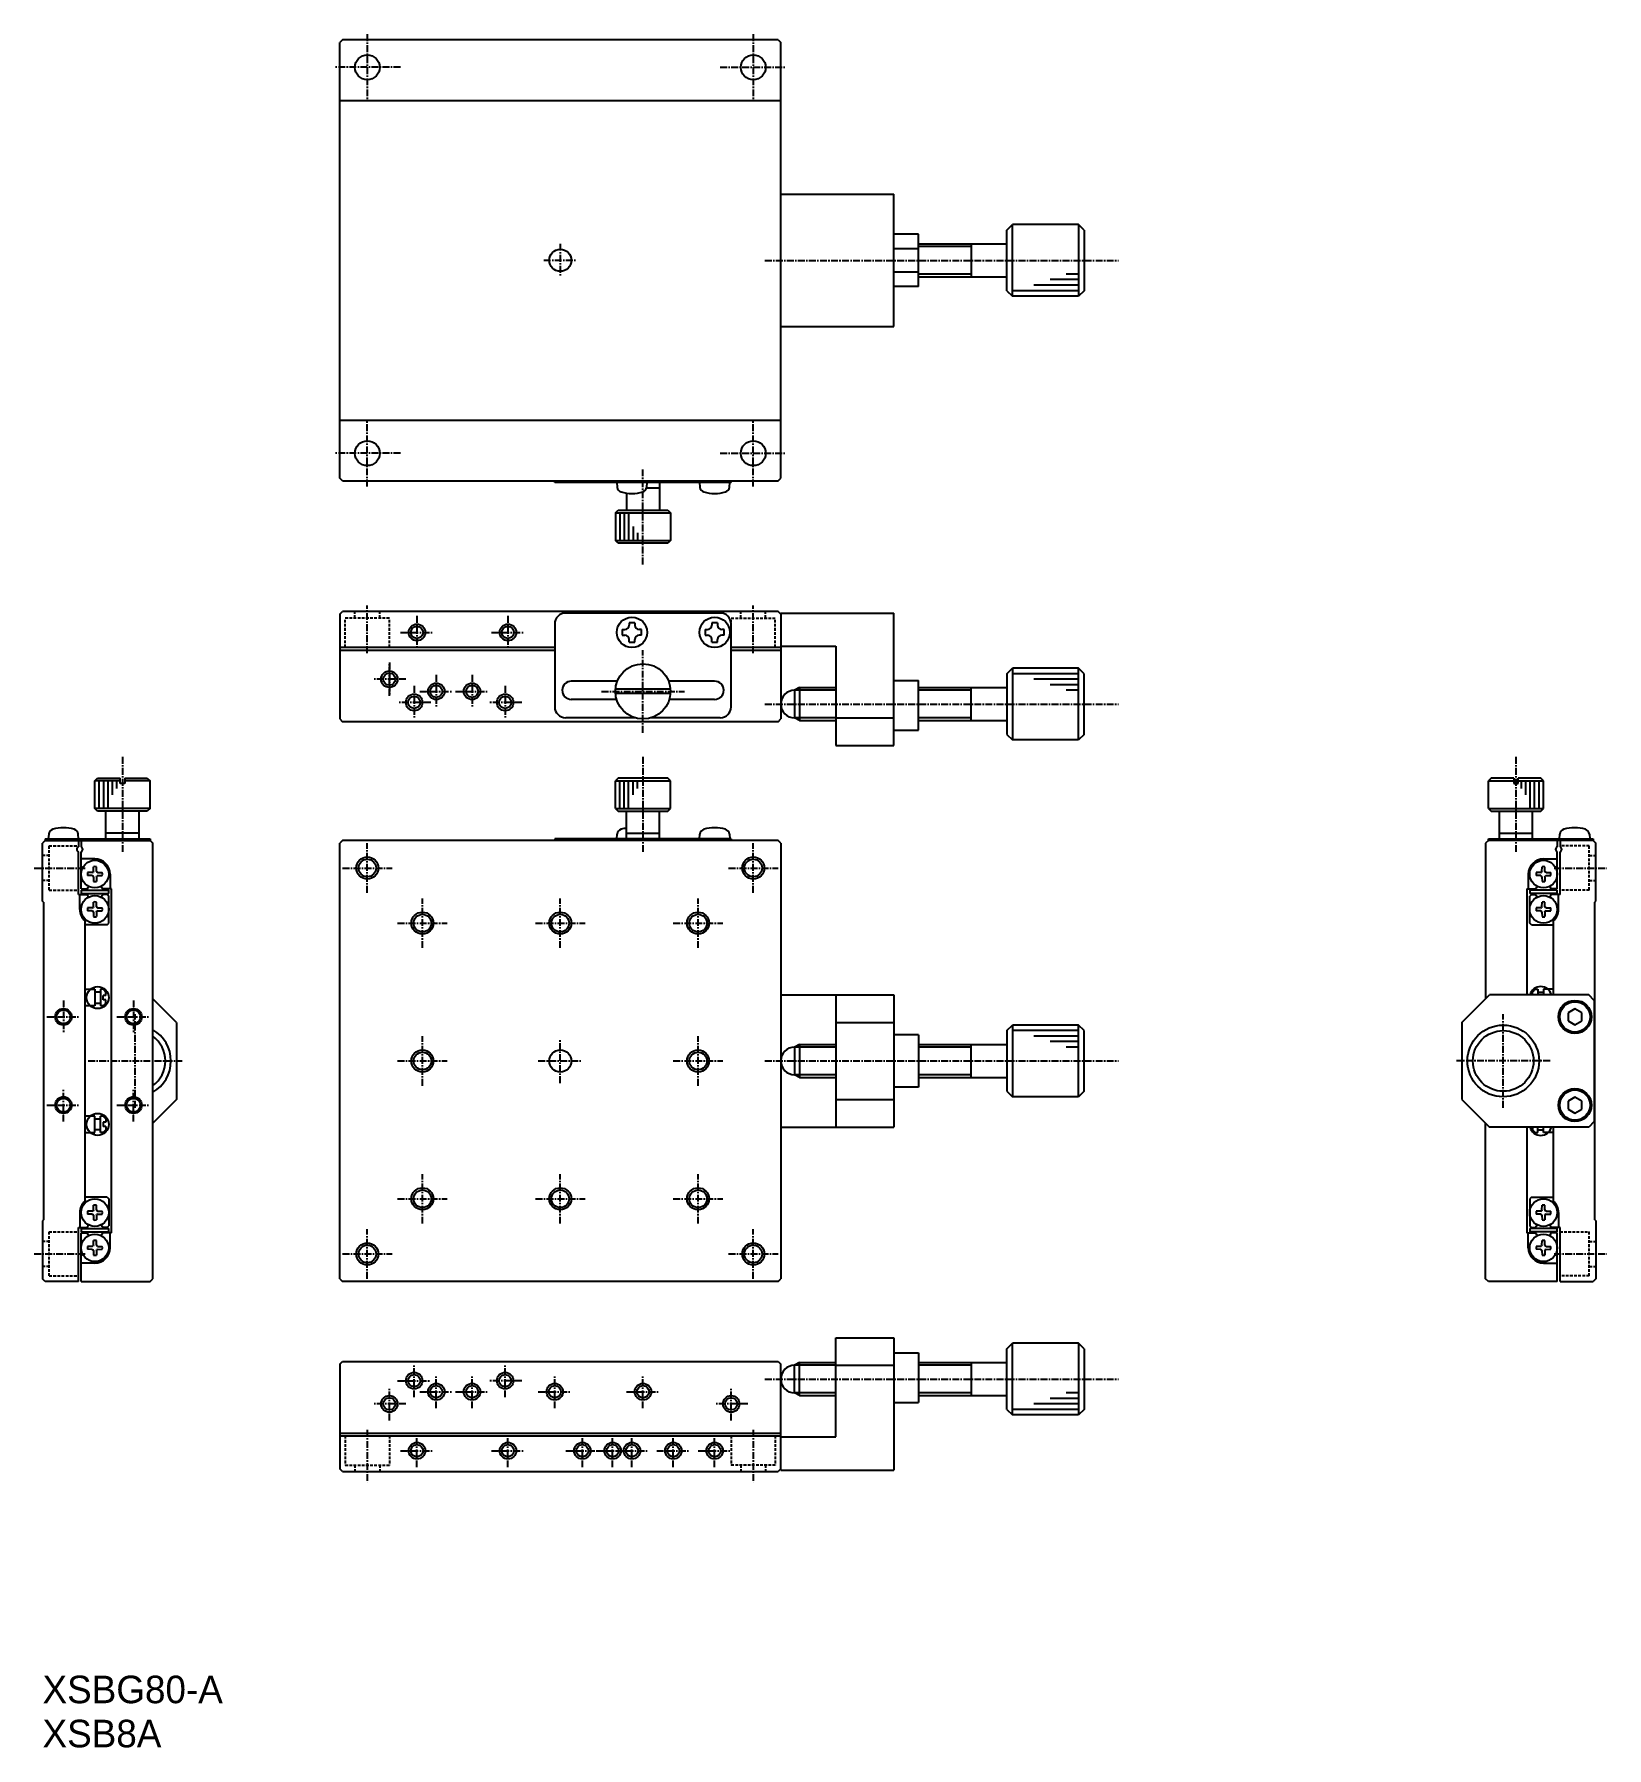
# Model space of a CAD drawing. Extents: x 75 to 361, y 19 to 329.
import ezdxf

# ---------------------------------------------------------------- set-up
doc = ezdxf.new("R2010")
doc.units = 0
doc.linetypes.add('CENTER', pattern=[2, 1.25, -0.25, 0.25, -0.25])
doc.linetypes.add('DASHED', pattern=[0.75, 0.5, -0.25])
doc.layers.get('0').update_dxf_attribs({"linetype": 'CONTINUOUS'})
doc.layers.add('CENTER', color=1, linetype='CENTER')

msp = doc.modelspace()

# ---------------------------------------------------------------- linework, layer by layer
at = {"color": 7, "linetype": 'CONTINUOUS'}
for p, q in [((131.31, 328.3), (130.81, 327.8)), ((130.81, 248.8), (130.81, 327.8)), ((210.31, 328.3), (131.31, 328.3)), ((210.31, 328.3), (210.81, 327.8)), ((210.81, 248.8), (210.81, 327.8)), ((130.81, 317.3), (210.81, 317.3)), ((210.81, 300.29), (231.31, 300.29)), ((231.31, 276.29), (231.31, 300.29)), ((235.81, 293.04), (231.31, 293.04)), ((235.81, 283.54), (235.81, 293.04)), ((251.81, 293.79), (252.81, 294.79)), ((251.81, 282.79), (251.81, 293.79)), ((264.81, 294.79), (252.81, 294.79)), ((265.81, 293.79), (264.81, 294.79)), ((265.81, 293.79), (265.81, 282.79)), ((231.31, 290.41), (235.81, 290.41)), ((235.81, 291.29), (251.81, 291.29)), ((245.31, 291.29), (245.31, 285.29)), ((235.81, 286.17), (231.31, 286.17)), ((235.81, 283.54), (231.31, 283.54)), ((235.81, 285.29), (251.81, 285.29)), ((251.81, 282.79), (252.81, 281.79)), ((264.81, 281.79), (252.81, 281.79)), ((265.81, 282.79), (264.81, 281.79)), ((210.81, 276.29), (231.31, 276.29)), ((130.81, 259.3), (210.81, 259.3)), ((131.31, 248.3), (130.81, 248.8)), ((210.31, 248.3), (210.81, 248.8)), ((131.31, 248.3), (210.31, 248.3)), ((169.81, 248), (169.81, 248.3)), ((201.81, 248), (169.81, 248)), ((181.06, 248), (181.14, 247.15)), ((182.81, 246.07), (182.81, 243)), ((186.46, 247), (188.81, 247)), ((186.49, 247.15), (186.56, 248)), ((188.81, 248), (188.81, 243)), ((196.06, 248), (196.14, 247.15)), ((201.49, 247.15), (201.56, 248)), ((201.81, 248), (201.81, 248.3)), ((180.81, 242.5), (181.31, 243)), ((180.81, 242.5), (180.81, 237.5)), ((181.31, 243), (190.31, 243)), ((190.31, 243), (190.81, 242.5)), ((190.81, 242.5), (190.81, 237.5)), ((181.31, 237), (180.81, 237.5)), ((190.31, 237), (181.31, 237)), ((190.81, 237.5), (190.31, 237)), ((130.81, 224.11), (131.31, 224.61)), ((130.81, 224.11), (130.81, 205.11)), ((210.31, 224.61), (131.31, 224.61)), ((199.81, 224.31), (171.81, 224.31)), ((210.81, 224.11), (210.31, 224.61)), ((210.81, 224.31), (210.81, 205.11)), ((210.81, 224.31), (231.31, 224.31)), ((231.31, 200.31), (231.31, 224.31)), ((169.81, 222.31), (169.81, 207.31)), ((182.06, 221.31), (182.51, 221.31)), ((182.06, 221.31), (182.06, 220.31)), ((183.31, 222.56), (183.31, 222.11)), ((184.31, 222.56), (183.31, 222.56)), ((184.31, 222.56), (184.31, 222.11)), ((185.56, 221.31), (185.11, 221.31)), ((185.56, 220.31), (185.56, 221.31)), ((197.06, 221.31), (197.51, 221.31)), ((197.06, 221.31), (197.06, 220.31)), ((198.31, 222.56), (198.31, 222.11)), ((199.31, 222.56), (198.31, 222.56)), ((199.31, 222.56), (199.31, 222.11)), ((200.56, 221.31), (200.11, 221.31)), ((200.56, 220.31), (200.56, 221.31)), ((201.81, 207.31), (201.81, 222.31)), ((130.81, 218.11), (169.81, 218.11)), ((130.81, 217.61), (169.81, 217.61)), ((182.06, 220.31), (182.51, 220.31)), ((183.31, 219.06), (183.31, 219.51)), ((183.31, 219.06), (184.31, 219.06)), ((184.31, 219.06), (184.31, 219.51)), ((185.56, 220.31), (185.11, 220.31)), ((197.06, 220.31), (197.51, 220.31)), ((198.31, 219.06), (198.31, 219.51)), ((198.31, 219.06), (199.31, 219.06)), ((199.31, 219.06), (199.31, 219.51)), ((200.56, 220.31), (200.11, 220.31)), ((201.81, 218.11), (210.81, 218.11)), ((201.81, 217.61), (210.81, 217.61)), ((210.81, 218.31), (220.81, 218.31)), ((220.81, 218.31), (220.81, 200.31)), ((181.17, 211.96), (172.81, 211.96)), ((198.81, 211.96), (190.46, 211.96)), ((231.31, 212.06), (235.81, 212.06)), ((235.81, 203.06), (235.81, 212.06)), ((251.81, 213.31), (252.81, 214.31)), ((251.81, 213.31), (251.81, 202.31)), ((264.81, 214.31), (252.81, 214.31)), ((265.81, 213.31), (264.81, 214.31)), ((265.81, 202.31), (265.81, 213.31)), ((181.03, 208.66), (172.81, 208.66)), ((190.8, 210.51), (180.83, 210.51)), ((190.8, 209.71), (180.83, 209.71)), ((198.81, 208.66), (190.6, 208.66)), ((214.18, 210.81), (213.31, 210.31)), ((213.31, 210.31), (213.31, 205.31)), ((214.18, 210.81), (214.18, 204.81)), ((214.18, 210.81), (220.81, 210.81)), ((235.81, 210.81), (251.81, 210.81)), ((245.31, 204.81), (245.31, 210.81)), ((184.41, 205.31), (171.81, 205.31)), ((199.81, 205.31), (187.21, 205.31)), ((214.18, 204.81), (213.31, 205.31)), ((220.81, 205.31), (231.31, 205.31)), ((130.81, 205.11), (131.31, 204.61)), ((210.31, 204.61), (131.31, 204.61)), ((210.31, 204.61), (210.81, 205.11)), ((214.18, 204.81), (220.81, 204.81)), ((231.31, 203.06), (235.81, 203.06)), ((235.81, 204.81), (251.81, 204.81)), ((251.81, 202.31), (252.81, 201.31)), ((265.81, 202.31), (264.81, 201.31)), ((220.81, 200.31), (231.31, 200.31)), ((264.81, 201.31), (252.81, 201.31)), ((86.4, 193.87), (86.9, 194.37)), ((86.4, 188.87), (86.4, 193.87)), ((86.9, 194.37), (91, 194.37)), ((91, 193.37), (91, 194.37)), ((91.8, 193.37), (91, 193.37)), ((91.8, 194.37), (95.9, 194.37)), ((91.8, 194.37), (91.8, 193.37)), ((95.9, 194.37), (96.4, 193.87)), ((96.4, 188.87), (96.4, 193.87)), ((181.31, 194.37), (180.81, 193.87)), ((180.81, 188.87), (180.81, 193.87)), ((190.31, 194.37), (181.31, 194.37)), ((190.81, 193.87), (190.31, 194.37)), ((190.81, 188.87), (190.81, 193.87)), ((339.64, 194.37), (339.14, 193.87)), ((339.14, 188.87), (339.14, 193.87)), ((343.74, 194.37), (339.64, 194.37)), ((343.74, 194.37), (343.74, 193.37)), ((343.74, 193.37), (344.54, 193.37)), ((348.64, 194.37), (344.54, 194.37)), ((344.54, 193.37), (344.54, 194.37)), ((349.14, 193.87), (348.64, 194.37)), ((349.14, 188.87), (349.14, 193.87)), ((86.9, 188.37), (86.4, 188.87)), ((95.9, 188.37), (86.9, 188.37)), ((88.4, 183.37), (88.4, 188.37)), ((94.4, 183.37), (94.4, 188.37)), ((96.4, 188.87), (95.9, 188.37)), ((180.81, 188.87), (181.31, 188.37)), ((181.31, 188.37), (190.31, 188.37)), ((182.81, 183.37), (182.81, 188.37)), ((188.81, 183.37), (188.81, 188.37)), ((190.31, 188.37), (190.81, 188.87)), ((339.14, 188.87), (339.64, 188.37)), ((339.64, 188.37), (348.64, 188.37)), ((341.14, 183.37), (341.14, 188.37)), ((347.14, 183.37), (347.14, 188.37)), ((348.64, 188.37), (349.14, 188.87)), ((77.4, 183.37), (96.4, 183.37)), ((77.4, 183.37), (77.4, 183.07)), ((78.03, 184.22), (77.95, 183.37)), ((83.45, 183.37), (83.38, 184.22)), ((94.4, 184.37), (88.4, 184.37)), ((96.4, 183.37), (96.4, 183.07)), ((169.81, 183.37), (169.81, 183.07)), ((201.81, 183.37), (169.81, 183.37)), ((181.06, 183.37), (181.14, 184.22)), ((182.81, 184.37), (188.81, 184.37)), ((196.06, 183.37), (196.14, 184.22)), ((201.49, 184.22), (201.56, 183.37)), ((201.81, 183.37), (201.81, 183.07)), ((339.14, 183.37), (358.14, 183.37)), ((339.14, 183.07), (339.14, 183.37)), ((341.14, 184.37), (347.14, 184.37)), ((352.04, 183.37), (352.12, 184.22)), ((357.47, 184.22), (357.54, 183.37)), ((358.14, 183.37), (358.14, 183.07)), ((77.4, 183.07), (76.9, 182.57)), ((76.9, 172.07), (76.9, 182.57)), ((77.4, 183.07), (96.4, 183.07)), ((83.4, 183.07), (83.4, 181.93)), ((83.4, 173.27), (83.4, 181.01)), ((83.9, 183.07), (83.9, 181.93)), ((83.9, 174.27), (83.9, 181.01)), ((96.4, 183.07), (96.9, 182.57)), ((96.9, 103.57), (96.9, 182.57)), ((131.31, 183.07), (130.81, 182.57)), ((130.81, 103.57), (130.81, 182.57)), ((210.31, 183.07), (131.31, 183.07)), ((210.81, 182.57), (210.31, 183.07)), ((210.81, 182.57), (210.81, 103.57)), ((339.14, 183.07), (338.64, 182.57)), ((338.64, 182.57), (338.64, 154.37)), ((358.14, 183.07), (339.14, 183.07)), ((351.64, 183.07), (351.64, 181.93)), ((351.64, 174.27), (351.64, 181.01)), ((352.14, 183.07), (352.14, 181.93)), ((352.14, 173.27), (352.14, 181.01)), ((358.14, 183.07), (358.64, 182.57)), ((358.64, 172.07), (358.64, 182.57)), ((86.4, 179.72), (83.9, 179.72)), ((85.9, 177.25), (85.08, 177.23)), ((85.9, 177.25), (86.07, 177.32)), ((86.13, 177.45), (86.07, 177.32)), ((86.13, 177.45), (86.14, 178.3)), ((86.68, 177.45), (86.66, 178.3)), ((86.68, 177.45), (86.74, 177.32)), ((86.9, 177.25), (86.74, 177.32)), ((86.9, 177.25), (87.73, 177.23)), ((348.64, 177.25), (347.81, 177.23)), ((348.64, 177.25), (348.8, 177.32)), ((348.86, 177.45), (348.8, 177.32)), ((348.86, 177.45), (348.88, 178.3)), ((349.14, 179.72), (351.64, 179.72)), ((349.41, 177.45), (349.4, 178.3)), ((349.41, 177.45), (349.47, 177.32)), ((349.64, 177.25), (349.47, 177.32)), ((349.64, 177.25), (350.46, 177.23)), ((83.9, 174.27), (84.99, 174.27)), ((83.9, 174.07), (88.9, 174.07)), ((83.9, 174.07), (83.9, 173.47)), ((85.9, 176.7), (85.08, 176.71)), ((85.9, 176.7), (86.07, 176.62)), ((86.13, 176.49), (86.07, 176.62)), ((86.13, 176.49), (86.14, 175.65)), ((86.68, 176.49), (86.66, 175.65)), ((86.68, 176.49), (86.74, 176.62)), ((86.9, 176.7), (86.74, 176.62)), ((86.9, 176.7), (87.73, 176.71)), ((89.4, 174.27), (87.82, 174.27)), ((88.9, 173.47), (88.9, 174.07)), ((89.15, 176.97), (89.15, 174.27)), ((89.4, 111.87), (89.4, 174.27)), ((346.14, 174.27), (347.72, 174.27)), ((346.14, 174.27), (346.14, 155.07)), ((346.39, 176.97), (346.39, 174.27)), ((351.64, 174.07), (346.64, 174.07)), ((346.64, 174.07), (346.64, 173.47)), ((348.64, 176.7), (347.81, 176.71)), ((348.64, 176.7), (348.8, 176.62)), ((348.86, 176.49), (348.8, 176.62)), ((348.86, 176.49), (348.88, 175.65)), ((349.41, 176.49), (349.4, 175.65)), ((349.41, 176.49), (349.47, 176.62)), ((349.64, 176.7), (349.47, 176.62)), ((349.64, 176.7), (350.46, 176.71)), ((351.64, 174.27), (350.55, 174.27)), ((351.64, 173.47), (351.64, 174.07)), ((77.1, 171.87), (76.9, 172.07)), ((77.1, 171.87), (77.1, 114.27)), ((83.4, 173.27), (84.99, 173.27)), ((83.65, 170.57), (83.65, 173.27)), ((83.9, 173.47), (88.9, 173.47)), ((86.13, 171.05), (86.07, 170.92)), ((86.13, 171.05), (86.14, 171.9)), ((86.68, 171.05), (86.66, 171.9)), ((86.68, 171.05), (86.74, 170.92)), ((88.6, 173.27), (87.82, 173.27)), ((88.6, 173.27), (88.9, 172.97)), ((88.9, 168.07), (88.9, 172.97)), ((351.64, 173.47), (346.64, 173.47)), ((346.94, 173.27), (346.64, 172.97)), ((346.64, 168.07), (346.64, 172.97)), ((346.94, 173.27), (347.72, 173.27)), ((348.86, 171.05), (348.8, 170.92)), ((348.86, 171.05), (348.88, 171.9)), ((349.41, 171.05), (349.4, 171.9)), ((349.41, 171.05), (349.47, 170.92)), ((352.14, 173.27), (350.55, 173.27)), ((351.89, 170.57), (351.89, 173.27)), ((358.44, 171.87), (358.64, 172.07)), ((358.44, 114.27), (358.44, 171.87)), ((84.6, 168.49), (84.6, 117.65)), ((85.9, 170.85), (85.08, 170.83)), ((85.9, 170.3), (85.08, 170.31)), ((85.9, 170.85), (86.07, 170.92)), ((85.9, 170.3), (86.07, 170.22)), ((86.13, 170.09), (86.07, 170.22)), ((86.13, 170.09), (86.14, 169.25)), ((86.68, 170.09), (86.66, 169.25)), ((86.68, 170.09), (86.74, 170.22)), ((86.9, 170.85), (86.74, 170.92)), ((86.9, 170.3), (86.74, 170.22)), ((86.9, 170.85), (87.73, 170.83)), ((86.9, 170.3), (87.73, 170.31)), ((88.6, 167.77), (88.9, 168.07)), ((346.94, 167.77), (346.64, 168.07)), ((348.64, 170.85), (347.81, 170.83)), ((348.64, 170.3), (347.81, 170.31)), ((348.64, 170.85), (348.8, 170.92)), ((348.64, 170.3), (348.8, 170.22)), ((348.86, 170.09), (348.8, 170.22)), ((348.86, 170.09), (348.88, 169.25)), ((349.41, 170.09), (349.4, 169.25)), ((349.41, 170.09), (349.47, 170.22)), ((349.64, 170.85), (349.47, 170.92)), ((349.64, 170.3), (349.47, 170.22)), ((349.64, 170.85), (350.46, 170.83)), ((349.64, 170.3), (350.46, 170.31)), ((350.94, 155.07), (350.94, 168.49)), ((88.6, 167.77), (84.6, 167.77)), ((346.94, 167.77), (350.94, 167.77)), ((84.6, 156.07), (86.4, 156.07)), ((86.4, 156.07), (86.4, 153.07)), ((87.4, 155.57), (86.4, 155.57)), ((87.4, 156.07), (87.4, 153.07)), ((87.9, 156.07), (87.4, 156.07)), ((87.9, 156.07), (88.4, 155.57)), ((88.4, 154.97), (88.4, 155.57)), ((347.64, 156.07), (347.14, 155.57)), ((347.14, 155.07), (347.14, 155.57)), ((347.64, 156.07), (348.14, 156.07)), ((348.14, 156.07), (348.14, 155.07)), ((348.14, 155.57), (349.14, 155.57)), ((350.94, 156.07), (349.14, 156.07)), ((349.14, 156.07), (349.14, 155.07)), ((86.4, 153.07), (84.6, 153.07)), ((86.4, 153.57), (87.4, 153.57)), ((87.9, 153.07), (87.4, 153.07)), ((88.4, 154.97), (87.9, 154.97)), ((87.9, 154.17), (87.9, 154.97)), ((88.4, 154.17), (87.9, 154.17)), ((87.9, 153.07), (88.4, 153.57)), ((88.4, 153.57), (88.4, 154.17)), ((101.2, 150.07), (96.9, 154.37)), ((210.81, 155.08), (231.31, 155.08)), ((220.81, 155.08), (220.81, 131.08)), ((231.31, 155.08), (231.31, 131.08)), ((334.34, 150.07), (339.34, 155.07)), ((357.34, 155.07), (339.34, 155.07)), ((354.84, 152.52), (353.59, 151.79)), ((356.09, 151.79), (354.84, 152.52)), ((358.34, 154.07), (357.34, 155.07)), ((358.34, 154.07), (358.34, 132.07)), ((101.2, 150.07), (101.2, 136.07)), ((220.81, 150.08), (231.31, 150.08)), ((251.81, 148.58), (252.81, 149.58)), ((264.81, 149.58), (252.81, 149.58)), ((265.81, 148.58), (264.81, 149.58)), ((334.34, 150.07), (334.34, 136.07)), ((353.59, 151.79), (353.59, 150.35)), ((353.59, 150.35), (354.84, 149.63)), ((354.84, 149.63), (356.09, 150.35)), ((356.09, 150.35), (356.09, 151.79)), ((214.18, 146.08), (213.31, 145.58)), ((214.18, 146.08), (214.18, 140.08)), ((214.18, 146.08), (220.81, 146.08)), ((235.81, 147.83), (231.31, 147.83)), ((235.81, 147.83), (235.81, 138.33)), ((235.81, 146.08), (251.81, 146.08)), ((245.31, 140.08), (245.31, 146.08)), ((251.81, 148.58), (251.81, 137.58)), ((265.81, 137.58), (265.81, 148.58)), ((213.31, 145.58), (213.31, 140.58)), ((214.18, 140.08), (213.31, 140.58)), ((214.18, 140.08), (220.81, 140.08)), ((235.81, 140.08), (251.81, 140.08)), ((235.81, 138.33), (231.31, 138.33)), ((251.81, 137.58), (252.81, 136.58)), ((265.81, 137.58), (264.81, 136.58)), ((101.2, 136.07), (96.9, 131.77)), ((220.81, 136.08), (231.31, 136.08)), ((264.81, 136.58), (252.81, 136.58)), ((334.34, 136.07), (339.34, 131.07)), ((354.84, 136.52), (353.59, 135.79)), ((353.59, 135.79), (353.59, 134.35)), ((353.59, 134.35), (354.84, 133.63)), ((356.09, 135.79), (354.84, 136.52)), ((354.84, 133.63), (356.09, 134.35)), ((356.09, 134.35), (356.09, 135.79)), ((86.4, 133.07), (84.6, 133.07)), ((86.4, 130.07), (86.4, 133.07)), ((86.4, 132.57), (87.4, 132.57)), ((87.4, 130.57), (86.4, 130.57)), ((87.4, 130.07), (87.4, 133.07)), ((87.9, 133.07), (87.4, 133.07)), ((87.9, 133.07), (88.4, 132.57)), ((87.9, 131.97), (87.9, 131.17)), ((88.4, 131.97), (87.9, 131.97)), ((88.4, 131.17), (87.9, 131.17)), ((87.9, 130.07), (88.4, 130.57)), ((88.4, 132.57), (88.4, 131.97)), ((88.4, 131.17), (88.4, 130.57)), ((210.81, 131.08), (231.31, 131.08)), ((338.64, 103.57), (338.64, 131.77)), ((357.34, 131.07), (339.34, 131.07)), ((346.14, 131.07), (346.14, 111.87)), ((347.14, 131.07), (347.14, 130.57)), ((347.64, 130.07), (347.14, 130.57)), ((348.14, 130.07), (348.14, 131.07)), ((348.14, 130.57), (349.14, 130.57)), ((349.14, 130.07), (349.14, 131.07)), ((350.94, 117.65), (350.94, 131.07)), ((358.34, 132.07), (357.34, 131.07)), ((84.6, 130.07), (86.4, 130.07)), ((87.9, 130.07), (87.4, 130.07)), ((347.64, 130.07), (348.14, 130.07)), ((350.94, 130.07), (349.14, 130.07)), ((88.6, 118.37), (84.6, 118.37)), ((88.6, 118.37), (88.9, 118.07)), ((346.94, 118.37), (346.64, 118.07)), ((346.94, 118.37), (350.94, 118.37)), ((83.65, 115.57), (83.65, 112.87)), ((85.9, 115.85), (85.08, 115.83)), ((85.9, 115.3), (85.08, 115.31)), ((85.9, 115.85), (86.07, 115.92)), ((85.9, 115.3), (86.07, 115.22)), ((86.13, 116.05), (86.07, 115.92)), ((86.13, 115.09), (86.07, 115.22)), ((86.13, 116.05), (86.14, 116.9)), ((86.13, 115.09), (86.14, 114.25)), ((86.68, 116.05), (86.66, 116.9)), ((86.68, 115.09), (86.66, 114.25)), ((86.68, 116.05), (86.74, 115.92)), ((86.68, 115.09), (86.74, 115.22)), ((86.9, 115.85), (86.74, 115.92)), ((86.9, 115.3), (86.74, 115.22)), ((86.9, 115.85), (87.73, 115.83)), ((86.9, 115.3), (87.73, 115.31)), ((88.9, 118.07), (88.9, 113.17)), ((346.64, 118.07), (346.64, 113.17)), ((348.64, 115.85), (347.81, 115.83)), ((348.64, 115.3), (347.81, 115.31)), ((348.64, 115.85), (348.8, 115.92)), ((348.64, 115.3), (348.8, 115.22)), ((348.86, 116.05), (348.8, 115.92)), ((348.86, 115.09), (348.8, 115.22)), ((348.86, 116.05), (348.88, 116.9)), ((348.86, 115.09), (348.88, 114.25)), ((349.41, 116.05), (349.4, 116.9)), ((349.41, 115.09), (349.4, 114.25)), ((349.41, 116.05), (349.47, 115.92)), ((349.41, 115.09), (349.47, 115.22)), ((349.64, 115.85), (349.47, 115.92)), ((349.64, 115.3), (349.47, 115.22)), ((349.64, 115.85), (350.46, 115.83)), ((349.64, 115.3), (350.46, 115.31)), ((351.89, 115.57), (351.89, 112.87)), ((77.1, 114.27), (76.9, 114.07)), ((76.9, 114.07), (76.9, 103.57)), ((83.4, 103.07), (83.4, 112.87)), ((83.4, 112.87), (84.99, 112.87)), ((83.9, 112.67), (88.9, 112.67)), ((83.9, 112.67), (83.9, 112.07)), ((83.9, 112.07), (88.9, 112.07)), ((88.6, 112.87), (87.82, 112.87)), ((88.6, 112.87), (88.9, 113.17)), ((88.9, 112.07), (88.9, 112.67)), ((346.94, 112.87), (346.64, 113.17)), ((351.64, 112.67), (346.64, 112.67)), ((346.64, 112.67), (346.64, 112.07)), ((351.64, 112.07), (346.64, 112.07)), ((346.94, 112.87), (347.72, 112.87)), ((352.14, 112.87), (350.55, 112.87)), ((351.64, 112.07), (351.64, 112.67)), ((352.14, 103.07), (352.14, 112.87)), ((358.44, 114.27), (358.64, 114.07)), ((358.64, 114.07), (358.64, 103.57)), ((83.9, 103.07), (83.9, 111.87)), ((83.9, 111.87), (84.99, 111.87)), ((85.9, 109.45), (85.08, 109.43)), ((85.9, 108.9), (85.08, 108.91)), ((85.9, 109.45), (86.07, 109.52)), ((85.9, 108.9), (86.07, 108.82)), ((86.13, 109.65), (86.07, 109.52)), ((86.13, 108.69), (86.07, 108.82)), ((86.13, 109.65), (86.14, 110.5)), ((86.68, 109.65), (86.66, 110.5)), ((86.68, 109.65), (86.74, 109.52)), ((86.68, 108.69), (86.74, 108.82)), ((86.9, 109.45), (86.74, 109.52)), ((86.9, 108.9), (86.74, 108.82)), ((86.9, 109.45), (87.73, 109.43)), ((86.9, 108.9), (87.73, 108.91)), ((89.4, 111.87), (87.82, 111.87)), ((89.15, 109.17), (89.15, 111.87)), ((346.14, 111.87), (347.72, 111.87)), ((346.39, 109.17), (346.39, 111.87)), ((348.64, 109.45), (347.81, 109.43)), ((348.64, 108.9), (347.81, 108.91)), ((348.64, 109.45), (348.8, 109.52)), ((348.64, 108.9), (348.8, 108.82)), ((348.86, 109.65), (348.8, 109.52)), ((348.86, 108.69), (348.8, 108.82)), ((348.86, 109.65), (348.88, 110.5)), ((349.41, 109.65), (349.4, 110.5)), ((349.41, 109.65), (349.47, 109.52)), ((349.41, 108.69), (349.47, 108.82)), ((349.64, 109.45), (349.47, 109.52)), ((349.64, 108.9), (349.47, 108.82)), ((349.64, 109.45), (350.46, 109.43)), ((349.64, 108.9), (350.46, 108.91)), ((351.64, 111.87), (350.55, 111.87)), ((351.64, 103.07), (351.64, 111.87)), ((86.4, 106.42), (83.9, 106.42)), ((86.13, 108.69), (86.14, 107.85)), ((86.68, 108.69), (86.66, 107.85)), ((348.86, 108.69), (348.88, 107.85)), ((349.14, 106.42), (351.64, 106.42)), ((349.41, 108.69), (349.4, 107.85)), ((77.4, 103.07), (76.9, 103.57)), ((83.4, 103.07), (77.4, 103.07)), ((83.9, 103.07), (96.4, 103.07)), ((96.4, 103.07), (96.9, 103.57)), ((130.81, 103.57), (131.31, 103.07)), ((210.31, 103.07), (131.31, 103.07)), ((210.31, 103.07), (210.81, 103.57)), ((339.14, 103.07), (338.64, 103.57)), ((351.64, 103.07), (339.14, 103.07)), ((352.14, 103.07), (358.14, 103.07)), ((358.64, 103.57), (358.14, 103.07)), ((220.81, 92.88), (231.31, 92.88)), ((220.81, 74.88), (220.81, 92.88)), ((231.31, 92.88), (231.31, 68.88)), ((251.81, 90.88), (252.81, 91.88)), ((251.81, 79.88), (251.81, 90.88)), ((264.81, 91.88), (252.81, 91.88)), ((265.81, 90.88), (264.81, 91.88)), ((265.81, 90.88), (265.81, 79.88)), ((130.81, 88.08), (131.31, 88.58)), ((130.81, 88.08), (130.81, 69.08)), ((131.31, 88.58), (210.31, 88.58)), ((210.31, 88.58), (210.81, 88.08)), ((210.81, 68.88), (210.81, 88.08)), ((214.18, 88.38), (213.31, 87.88)), ((213.31, 82.88), (213.31, 87.88)), ((214.18, 82.38), (214.18, 88.38)), ((214.18, 88.38), (220.81, 88.38)), ((220.81, 87.88), (231.31, 87.88)), ((231.31, 90.13), (235.81, 90.13)), ((235.81, 90.13), (235.81, 81.13)), ((235.81, 88.38), (251.81, 88.38)), ((245.31, 88.38), (245.31, 82.38)), ((214.18, 82.38), (213.31, 82.88)), ((214.18, 82.38), (220.81, 82.38)), ((231.31, 81.13), (235.81, 81.13)), ((235.81, 82.38), (251.81, 82.38)), ((251.81, 79.88), (252.81, 78.88)), ((264.81, 78.88), (252.81, 78.88)), ((265.81, 79.88), (264.81, 78.88)), ((130.81, 75.58), (210.81, 75.58)), ((130.81, 75.08), (210.81, 75.08)), ((210.81, 74.88), (220.81, 74.88)), ((131.31, 68.58), (130.81, 69.08)), ((131.31, 68.58), (210.31, 68.58)), ((210.81, 69.08), (210.31, 68.58)), ((210.81, 68.88), (231.31, 68.88))]:
    msp.add_line(p, q, dxfattribs=at)
at = {"color": 3, "linetype": 'CONTINUOUS'}
for p, q in [((252.81, 281.79), (252.81, 294.79)), ((264.81, 294.79), (264.81, 281.79)), ((245.31, 290.79), (235.81, 290.79)), ((245.31, 285.79), (235.81, 285.79)), ((264.81, 283.79), (256.7, 283.79)), ((264.81, 284.79), (259.64, 284.79)), ((264.81, 285.79), (262.58, 285.79)), ((264.81, 282.79), (252.81, 282.79)), ((180.81, 242.5), (190.81, 242.5)), ((181.61, 242.5), (181.61, 237.5)), ((182.41, 242.5), (182.41, 237.5)), ((183.21, 242.5), (183.21, 237.5)), ((184.01, 239.99), (184.01, 237.5)), ((180.81, 237.5), (190.81, 237.5)), ((184.81, 238.87), (184.81, 237.5)), ((252.81, 214.31), (252.81, 201.31)), ((264.81, 213.31), (252.81, 213.31)), ((264.81, 212.31), (256.7, 212.31)), ((264.81, 201.31), (264.81, 214.31)), ((220.81, 210.31), (213.31, 210.31)), ((245.31, 210.31), (235.81, 210.31)), ((264.81, 211.31), (259.64, 211.31)), ((264.81, 210.31), (262.58, 210.31)), ((220.81, 205.31), (213.31, 205.31)), ((245.31, 205.31), (235.81, 205.31)), ((91, 193.87), (86.4, 193.87)), ((87.2, 188.87), (87.2, 193.87)), ((88, 188.87), (88, 193.87)), ((88.8, 188.87), (88.8, 193.87)), ((89.6, 191.37), (89.6, 193.87)), ((90.4, 192.5), (90.4, 193.87)), ((96.4, 193.87), (91.8, 193.87)), ((180.81, 193.87), (190.81, 193.87)), ((181.61, 188.87), (181.61, 193.87)), ((182.41, 188.87), (182.41, 193.87)), ((183.21, 188.87), (183.21, 193.87)), ((184.01, 191.37), (184.01, 193.87)), ((184.81, 192.5), (184.81, 193.87)), ((339.14, 193.87), (343.74, 193.87)), ((344.54, 193.87), (349.14, 193.87)), ((345.14, 192.5), (345.14, 193.87)), ((345.94, 191.37), (345.94, 193.87)), ((346.74, 188.87), (346.74, 193.87)), ((347.54, 188.87), (347.54, 193.87)), ((348.34, 188.87), (348.34, 193.87)), ((96.4, 188.87), (86.4, 188.87)), ((180.81, 188.87), (190.81, 188.87)), ((339.14, 188.87), (349.14, 188.87)), ((252.81, 149.58), (252.81, 136.58)), ((264.81, 136.58), (264.81, 149.58)), ((264.81, 148.58), (252.81, 148.58)), ((264.81, 147.58), (256.7, 147.58)), ((264.81, 146.58), (259.64, 146.58)), ((220.81, 145.58), (213.31, 145.58)), ((245.31, 145.58), (235.81, 145.58)), ((264.81, 145.58), (262.58, 145.58)), ((220.81, 140.58), (213.31, 140.58)), ((245.31, 140.58), (235.81, 140.58)), ((252.81, 78.88), (252.81, 91.88)), ((264.81, 91.88), (264.81, 78.88)), ((220.81, 87.88), (213.31, 87.88)), ((245.31, 87.88), (235.81, 87.88)), ((220.81, 82.88), (213.31, 82.88)), ((245.31, 82.88), (235.81, 82.88)), ((264.81, 80.88), (256.7, 80.88)), ((264.81, 81.88), (259.64, 81.88)), ((264.81, 82.88), (262.58, 82.88)), ((264.81, 79.88), (252.81, 79.88))]:
    msp.add_line(p, q, dxfattribs=at)
at = {"color": 3, "linetype": 'DASHED'}
for p, q in [((133.56, 223.41), (133.56, 224.61)), ((138.06, 223.41), (138.06, 224.61)), ((203.56, 223.41), (203.56, 224.61)), ((208.06, 223.41), (208.06, 224.61)), ((139.81, 223.41), (131.81, 223.41)), ((131.81, 218.11), (131.81, 223.41)), ((139.81, 218.11), (139.81, 223.41)), ((201.81, 223.41), (209.81, 223.41)), ((201.81, 218.11), (201.81, 223.41)), ((209.81, 218.11), (209.81, 223.41)), ((78.1, 180.32), (76.9, 180.32)), ((78.1, 174.07), (78.1, 182.07)), ((78.1, 182.07), (83.4, 182.07)), ((357.44, 182.07), (352.14, 182.07)), ((357.44, 174.07), (357.44, 182.07)), ((357.44, 180.32), (358.64, 180.32)), ((78.1, 175.82), (76.9, 175.82)), ((78.1, 174.07), (83.4, 174.07)), ((357.44, 174.07), (352.14, 174.07)), ((357.44, 175.82), (358.64, 175.82)), ((78.1, 104.07), (78.1, 112.07)), ((78.1, 112.07), (83.4, 112.07)), ((352.14, 112.07), (357.44, 112.07)), ((357.44, 104.07), (357.44, 112.07)), ((78.1, 110.32), (76.9, 110.32)), ((357.44, 110.32), (358.64, 110.32)), ((78.1, 105.82), (76.9, 105.82)), ((357.44, 105.82), (358.64, 105.82)), ((78.1, 104.07), (83.4, 104.07)), ((357.44, 104.07), (352.14, 104.07)), ((131.81, 75.08), (131.81, 69.78)), ((139.81, 75.08), (139.81, 69.78)), ((201.81, 75.08), (201.81, 69.78)), ((209.81, 75.08), (209.81, 69.78)), ((131.81, 69.78), (139.81, 69.78)), ((133.56, 69.78), (133.56, 68.58)), ((138.06, 69.78), (138.06, 68.58)), ((209.81, 69.78), (201.81, 69.78)), ((203.56, 69.78), (203.56, 68.58)), ((208.06, 69.78), (208.06, 68.58))]:
    msp.add_line(p, q, dxfattribs=at)
at = {"color": 7, "linetype": 'CONTINUOUS'}
for centre, radius in [((135.81, 323.3), 2.25), ((205.81, 323.3), 2.25), ((170.81, 288.3), 2), ((135.81, 253.3), 2.25), ((205.81, 253.3), 2.25), ((144.81, 220.81), 1.1), ((161.31, 220.81), 1.1), ((183.81, 220.81), 2.75), ((198.81, 220.81), 2.75), ((185.81, 210.11), 5), ((139.81, 212.32), 1.1), ((144.31, 208.11), 1.1), ((148.31, 210.11), 1.1), ((154.81, 210.11), 1.1), ((160.81, 208.11), 1.1), ((86.4, 176.97), 2.5), ((135.81, 178.07), 1.6), ((205.81, 178.07), 1.6), ((349.14, 176.97), 2.5), ((86.4, 170.57), 2.5), ((349.14, 170.57), 2.5), ((145.81, 168.07), 1.6), ((170.81, 168.07), 1.6), ((195.81, 168.07), 1.6), ((80.7, 151.07), 1.25), ((93.4, 151.07), 1.25), ((354.84, 151.07), 3), ((354.84, 151.07), 2.75), ((341.84, 143.07), 6.5), ((145.81, 143.07), 1.6), ((170.81, 143.07), 2), ((195.81, 143.07), 1.6), ((354.84, 135.07), 3), ((354.84, 135.07), 2.75), ((80.7, 135.07), 1.25), ((93.4, 135.07), 1.25), ((145.81, 118.07), 1.6), ((170.81, 118.07), 1.6), ((195.81, 118.07), 1.6), ((86.4, 115.57), 2.5), ((349.14, 115.57), 2.5), ((86.4, 109.17), 2.5), ((135.81, 108.07), 1.6), ((205.81, 108.07), 1.6), ((349.14, 109.17), 2.5), ((144.31, 85.08), 1.1), ((148.31, 83.08), 1.1), ((154.81, 83.08), 1.1), ((160.81, 85.08), 1.1), ((169.81, 83.08), 1.1), ((185.81, 83.08), 1.1), ((139.81, 80.87), 1.1), ((201.81, 80.87), 1.1), ((144.81, 72.38), 1.1), ((161.31, 72.38), 1.1), ((174.81, 72.38), 1.1), ((180.31, 72.38), 1.1), ((183.81, 72.38), 1.1), ((191.31, 72.38), 1.1), ((198.81, 72.38), 1.1)]:
    msp.add_circle(centre, radius, dxfattribs=at)
at = {"color": 3, "linetype": 'CONTINUOUS'}
for centre, radius in [((144.81, 220.81), 1.5), ((161.31, 220.81), 1.5), ((139.81, 212.32), 1.5), ((148.31, 210.11), 1.5), ((154.81, 210.11), 1.5), ((144.31, 208.11), 1.5), ((160.81, 208.11), 1.5), ((135.81, 178.07), 2), ((205.81, 178.07), 2), ((145.81, 168.07), 2), ((170.81, 168.07), 2), ((195.81, 168.07), 2), ((86.9, 154.57), 2), ((80.7, 151.07), 1.5), ((93.4, 151.07), 1.5), ((341.84, 143.07), 5.5), ((145.81, 143.07), 2), ((195.81, 143.07), 2), ((80.7, 135.07), 1.5), ((93.4, 135.07), 1.5), ((86.9, 131.57), 2), ((145.81, 118.07), 2), ((170.81, 118.07), 2), ((195.81, 118.07), 2), ((135.81, 108.07), 2), ((205.81, 108.07), 2), ((144.31, 85.08), 1.5), ((148.31, 83.08), 1.5), ((154.81, 83.08), 1.5), ((160.81, 85.08), 1.5), ((169.81, 83.08), 1.5), ((185.81, 83.08), 1.5), ((139.81, 80.87), 1.5), ((201.81, 80.87), 1.5), ((144.81, 72.38), 1.5), ((161.31, 72.38), 1.5), ((174.81, 72.38), 1.5), ((180.31, 72.38), 1.5), ((183.81, 72.38), 1.5), ((191.31, 72.38), 1.5), ((198.81, 72.38), 1.5)]:
    msp.add_circle(centre, radius, dxfattribs=at)
at = {"color": 7, "linetype": 'CONTINUOUS'}
for centre, radius, start, end in [((182.13, 247.24), 1, 185, 253.743), ((183.81, 253), 7, 253.743, 286.257), ((185.49, 247.24), 1, 286.257, 355), ((197.13, 247.24), 1, 185, 253.743), ((198.81, 253), 7, 253.743, 286.257), ((200.49, 247.24), 1, 286.257, 355), ((171.81, 222.31), 2, 90, 180), ((199.81, 222.31), 2, 0, 90), ((182.51, 222.11), 0.8, 270, 0), ((185.11, 222.11), 0.8, 180, 270), ((197.51, 222.11), 0.8, 270, 0), ((200.11, 222.11), 0.8, 180, 270), ((182.51, 219.51), 0.8, 0, 90), ((185.11, 219.51), 0.8, 90, 180), ((197.51, 219.51), 0.8, 0, 90), ((200.11, 219.51), 0.8, 90, 180), ((172.81, 210.31), 1.65, 90, 270), ((198.81, 210.31), 1.65, 270, 90), ((213.31, 207.81), 2.5, 90, 270), ((171.81, 207.31), 2, 180, 270), ((199.81, 207.31), 2, 270, 0), ((79.02, 184.13), 1, 106.257, 175), ((80.7, 178.37), 7, 73.743, 106.257), ((82.38, 184.13), 1, 5, 73.743), ((182.13, 184.13), 1, 106.257, 175), ((183.81, 178.37), 7, 98.2132, 106.257), ((197.13, 184.13), 1, 106.257, 175), ((198.81, 178.37), 7, 73.743, 106.257), ((200.49, 184.13), 1, 5, 73.743), ((353.11, 184.13), 1, 106.257, 175), ((354.79, 178.37), 7, 73.743, 106.257), ((356.47, 184.13), 1, 5, 73.743), ((83.6, 181.47), 0.5, 113.5782, 246.4218), ((83.7, 181.47), 0.5, 293.5782, 66.4218), ((351.84, 181.47), 0.5, 113.5782, 246.4218), ((351.94, 181.47), 0.5, 293.5782, 66.4218), ((86.4, 176.97), 1.35, 168.8959, 191.1041), ((86.4, 176.97), 1.35, 78.8959, 101.1041), ((86.4, 176.97), 2.75, 0, 90), ((86.4, 176.97), 1.35, 348.8959, 11.1041), ((349.14, 176.97), 2.75, 90, 180), ((349.14, 176.97), 1.35, 168.8959, 191.1041), ((349.14, 176.97), 1.35, 78.8959, 101.1041), ((349.14, 176.97), 1.35, 348.8959, 11.1041), ((86.4, 173.77), 1.5, 139.4584, 168.463), ((86.4, 176.97), 1.35, 258.8959, 281.1041), ((86.4, 173.77), 1.5, 11.5369, 40.5416), ((349.14, 173.77), 1.5, 139.4584, 168.463), ((349.14, 176.97), 1.35, 258.8959, 281.1041), ((349.14, 173.77), 1.5, 11.537, 40.5416), ((86.4, 173.77), 1.5, 191.537, 220.5416), ((86.4, 170.57), 1.35, 78.8959, 101.1041), ((86.4, 173.77), 1.5, 319.4584, 348.463), ((349.14, 173.77), 1.5, 191.5369, 220.5416), ((349.14, 170.57), 1.35, 78.8959, 101.1041), ((349.14, 173.77), 1.5, 319.4584, 348.463), ((86.4, 170.57), 2.75, 180, 229.1149), ((86.4, 170.57), 1.35, 168.8959, 191.1041), ((86.4, 170.57), 1.35, 258.8959, 281.1041), ((86.4, 170.57), 1.35, 348.8959, 11.1041), ((349.14, 170.57), 1.35, 168.8959, 191.1041), ((349.14, 170.57), 1.35, 258.8959, 281.1041), ((349.14, 170.57), 1.35, 348.8959, 11.1041), ((349.14, 170.57), 2.75, 310.8851, 0), ((93.7, 143.07), 6.5, 299.4924, 60.5076), ((213.31, 143.08), 2.5, 90, 270), ((86.4, 115.57), 2.75, 130.8851, 180), ((86.4, 115.57), 1.35, 168.8959, 191.1041), ((86.4, 115.57), 1.35, 78.8959, 101.1041), ((86.4, 115.57), 1.35, 348.8959, 11.1041), ((349.14, 115.57), 1.35, 168.8959, 191.1041), ((349.14, 115.57), 1.35, 78.8959, 101.1041), ((349.14, 115.57), 1.35, 348.8959, 11.1041), ((349.14, 115.57), 2.75, 0, 49.1149), ((86.4, 112.37), 1.5, 139.4584, 168.463), ((86.4, 112.37), 1.5, 191.537, 220.5416), ((86.4, 115.57), 1.35, 258.8959, 281.1041), ((86.4, 112.37), 1.5, 11.5369, 40.5416), ((86.4, 112.37), 1.5, 319.4584, 348.463), ((349.14, 112.37), 1.5, 139.4584, 168.463), ((349.14, 112.37), 1.5, 191.5369, 220.5416), ((349.14, 115.57), 1.35, 258.8959, 281.1041), ((349.14, 112.37), 1.5, 11.537, 40.5416), ((349.14, 112.37), 1.5, 319.4584, 348.463), ((86.4, 109.17), 1.35, 168.8959, 191.1041), ((86.4, 109.17), 1.35, 78.8959, 101.1041), ((86.4, 109.17), 2.75, 270, 360), ((86.4, 109.17), 1.35, 348.8959, 11.1041), ((349.14, 109.17), 2.75, 180, 270), ((349.14, 109.17), 1.35, 168.8959, 191.1041), ((349.14, 109.17), 1.35, 78.8959, 101.1041), ((349.14, 109.17), 1.35, 348.8959, 11.1041), ((86.4, 109.17), 1.35, 258.8959, 281.1041), ((349.14, 109.17), 1.35, 258.8959, 281.1041), ((213.31, 85.38), 2.5, 90, 270)]:
    msp.add_arc(centre, radius, start, end, dxfattribs=at)
at = {"color": 3, "linetype": 'CONTINUOUS'}
for centre, radius, start, end in [((348.64, 154.57), 2, 14.4777, 165.5223), ((93.7, 143.07), 5.5, 305.5785, 54.4215), ((348.64, 131.57), 2, 194.4775, 345.5225)]:
    msp.add_arc(centre, radius, start, end, dxfattribs=at)
at = {"layer": 'CENTER', "color": 1, "linetype": 'CENTER'}
for p, q in [((135.81, 329.3), (135.81, 317.3)), ((205.81, 329.3), (205.81, 317.3)), ((141.81, 323.3), (129.81, 323.3)), ((199.81, 323.3), (211.81, 323.3)), ((170.81, 291.3), (170.81, 285.3)), ((167.81, 288.3), (173.81, 288.3)), ((207.92, 288.29), (272.03, 288.29)), ((135.81, 247.3), (135.81, 259.3)), ((205.81, 247.3), (205.81, 259.3)), ((141.81, 253.3), (129.81, 253.3)), ((199.81, 253.3), (211.81, 253.3)), ((185.81, 233.13), (185.81, 250.39)), ((135.81, 217.06), (135.81, 225.71)), ((144.81, 223.81), (144.81, 217.81)), ((161.31, 223.81), (161.31, 217.81)), ((205.81, 217.06), (205.81, 225.71)), ((141.81, 220.81), (147.81, 220.81)), ((158.31, 220.81), (164.31, 220.81)), ((185.81, 202.61), (185.81, 217.61)), ((139.81, 215.32), (139.81, 209.32)), ((139.81, 209.32), (139.81, 215.32)), ((142.81, 212.32), (136.81, 212.32)), ((142.81, 212.32), (136.81, 212.32)), ((148.31, 213.11), (148.31, 207.11)), ((154.81, 213.11), (154.81, 207.11)), ((144.31, 211.11), (144.31, 205.11)), ((145.31, 210.11), (151.31, 210.11)), ((151.81, 210.11), (157.81, 210.11)), ((160.81, 211.11), (160.81, 205.11)), ((178.31, 210.11), (193.31, 210.11)), ((147.31, 208.11), (141.31, 208.11)), ((163.81, 208.11), (157.81, 208.11)), ((207.92, 207.81), (272.03, 207.81)), ((91.4, 198.24), (91.4, 180.98)), ((185.81, 198.24), (185.81, 180.98)), ((344.14, 198.24), (344.14, 180.98)), ((135.81, 173.57), (135.81, 182.57)), ((205.81, 173.57), (205.81, 182.57)), ((75.4, 178.07), (84.74, 178.07)), ((131.31, 178.07), (140.31, 178.07)), ((201.31, 178.07), (210.31, 178.07)), ((351.08, 178.07), (360.61, 178.07)), ((145.81, 163.57), (145.81, 172.57)), ((170.81, 163.57), (170.81, 172.57)), ((195.81, 163.57), (195.81, 172.57)), ((141.31, 168.07), (150.31, 168.07)), ((166.31, 168.07), (175.31, 168.07)), ((191.31, 168.07), (200.31, 168.07)), ((80.7, 154.07), (80.7, 148.07)), ((80.7, 154.07), (80.7, 148.07)), ((93.4, 154.07), (93.4, 148.07)), ((93.4, 154.07), (93.4, 148.07)), ((77.7, 151.07), (83.7, 151.07)), ((77.7, 151.07), (83.7, 151.07)), ((90.4, 151.07), (96.4, 151.07)), ((90.4, 151.07), (96.4, 151.07)), ((93.7, 134.57), (93.7, 151.57)), ((341.84, 134.57), (341.84, 151.57)), ((145.81, 138.57), (145.81, 147.57)), ((170.81, 139.07), (170.81, 147.07)), ((195.81, 138.57), (195.81, 147.57)), ((85.2, 143.07), (102.2, 143.07)), ((141.31, 143.07), (150.31, 143.07)), ((166.81, 143.07), (174.81, 143.07)), ((191.31, 143.07), (200.31, 143.07)), ((207.92, 143.08), (272.03, 143.08)), ((350.34, 143.07), (333.34, 143.07)), ((80.7, 132.07), (80.7, 138.07)), ((80.7, 132.07), (80.7, 138.07)), ((93.4, 132.07), (93.4, 138.07)), ((93.4, 132.07), (93.4, 138.07)), ((77.7, 135.07), (83.7, 135.07)), ((77.7, 135.07), (83.7, 135.07)), ((90.4, 135.07), (96.4, 135.07)), ((90.4, 135.07), (96.4, 135.07)), ((145.81, 113.57), (145.81, 122.57)), ((170.81, 113.57), (170.81, 122.57)), ((195.81, 113.57), (195.81, 122.57)), ((141.31, 118.07), (150.31, 118.07)), ((166.31, 118.07), (175.31, 118.07)), ((191.31, 118.07), (200.31, 118.07)), ((135.81, 103.57), (135.81, 112.57)), ((205.81, 103.57), (205.81, 112.57)), ((75.4, 108.07), (84.74, 108.07)), ((131.31, 108.07), (140.31, 108.07)), ((201.31, 108.07), (210.31, 108.07)), ((351.08, 108.07), (360.61, 108.07)), ((144.31, 82.08), (144.31, 88.08)), ((160.81, 82.08), (160.81, 88.08)), ((141.31, 85.08), (147.31, 85.08)), ((148.31, 80.08), (148.31, 86.08)), ((154.81, 80.08), (154.81, 86.08)), ((163.81, 85.08), (157.81, 85.08)), ((169.81, 80.08), (169.81, 86.08)), ((185.81, 80.08), (185.81, 86.08)), ((207.92, 85.38), (272.03, 85.38)), ((142.81, 80.87), (136.81, 80.87)), ((139.81, 77.87), (139.81, 83.87)), ((145.31, 83.08), (151.31, 83.08)), ((151.81, 83.08), (157.81, 83.08)), ((166.81, 83.08), (172.81, 83.08)), ((182.81, 83.08), (188.81, 83.08)), ((204.81, 80.87), (198.81, 80.87)), ((201.81, 77.87), (201.81, 83.87)), ((135.81, 76.14), (135.81, 66.61)), ((144.81, 69.38), (144.81, 75.38)), ((161.31, 69.38), (161.31, 75.38)), ((174.81, 69.38), (174.81, 75.38)), ((180.31, 69.38), (180.31, 75.38)), ((183.81, 69.38), (183.81, 75.38)), ((191.31, 69.38), (191.31, 75.38)), ((198.81, 69.38), (198.81, 75.38)), ((205.81, 76.14), (205.81, 66.61)), ((141.81, 72.38), (147.81, 72.38)), ((158.31, 72.38), (164.31, 72.38)), ((171.81, 72.38), (177.81, 72.38)), ((177.31, 72.38), (183.31, 72.38)), ((180.81, 72.38), (186.81, 72.38)), ((188.31, 72.38), (194.31, 72.38)), ((195.81, 72.38), (201.81, 72.38))]:
    msp.add_line(p, q, dxfattribs=at)

# ---------------------------------------------------------------- texts
at = {"color": 7, "linetype": 'CONTINUOUS'}
for s, p in [('XSBG80-A', (76.9, 26.58)), ('XSB8A', (76.9, 18.58))]:
    msp.add_text(s, height=5, dxfattribs=at).set_placement(p)

doc.saveas('drawing.dxf')
